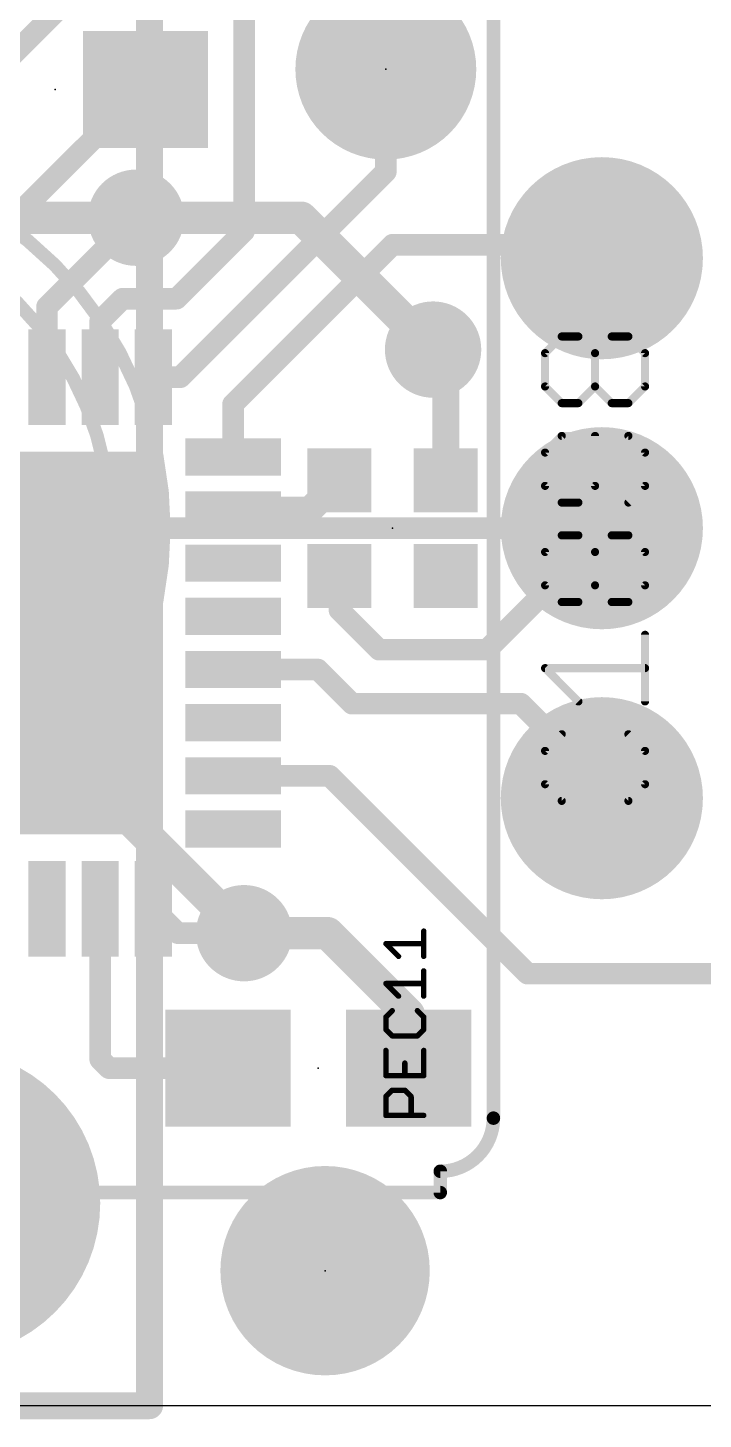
# Model space of a CAD drawing. Extents: x -4.3 to 37.7, y -8.4 to 12.5.
# Drawn here: x 22.6 to 28.96, y -8.38 to 4.71 of the extents above; entities that cross this region are included whole.
import ezdxf

# ---------------------------------------------------------------- set-up
doc = ezdxf.new("R2010")
doc.units = 0
for name, color, linetype in [('1', 12, 'CONTINUOUS'), ('16', 5, 'CONTINUOUS'), ('17', 110, 'CONTINUOUS'), ('18', 3, 'CONTINUOUS'), ('20', 53, 'CONTINUOUS'), ('21', 40, 'CONTINUOUS'), ('24', 53, 'CONTINUOUS'), ('27', 253, 'CONTINUOUS'), ('29', 253, 'CONTINUOUS'), ('30', 253, 'CONTINUOUS')]:
    doc.layers.add(name, color=color, linetype=linetype)

# ---------------------------------------------------------------- blocks, each defined once
blk = doc.blocks.new('RECT')
blk.add_solid([(-0.5, -0.5), (0.5, -0.5), (-0.5, 0.5), (0.5, 0.5)])
blk = doc.blocks.new('PIE')
at = {"const_width": 0.5}
blk.add_lwpolyline([(0, -0.25, 1), (0, 0.25, 1), (0, -0.25)], format="xyb", dxfattribs=at)
blk = doc.blocks.new('RECT560000X560000R10')
at = {"const_width": 0.175}
blk.add_lwpolyline([(1.6625, -1.575), (1.6625, 1.575, 0.4142), (1.575, 1.6625), (-1.575, 1.6625, 0.4142), (-1.6625, 1.575), (-1.6625, -1.575, 0.4142), (-1.575, -1.6625), (1.575, -1.6625, 0.4142)], format="xyb", close=True, dxfattribs=at)
blk.add_solid([(-1.6004, -1.6004), (1.6004, -1.6004), (-1.6004, 1.6004), (1.6004, 1.6004)])
blk = doc.blocks.new('RECT576256X576256R10')
at = {"const_width": 0.1801}
blk.add_lwpolyline([(1.7108, -1.6207), (1.7108, 1.6207, 0.4142), (1.6207, 1.7108), (-1.6207, 1.7108, 0.4142), (-1.7108, 1.6207), (-1.7108, -1.6207, 0.4142), (-1.6207, -1.7108), (1.6207, -1.7108, 0.4142)], format="xyb", close=True, dxfattribs=at)
blk.add_solid([(-1.6461, -1.6461), (1.6461, -1.6461), (-1.6461, 1.6461), (1.6461, 1.6461)])
blk = doc.blocks.new('ROUNDP')
at = {"const_width": 0.5}
blk.add_lwpolyline([(0, -0.25, 1), (0, 0.25, 1), (0, -0.25)], format="xyb", dxfattribs=at)
blk = doc.blocks.new('LONGP100')
at = {"const_width": 1}
blk.add_lwpolyline([(-0.5, 0), (0.5, 0)], dxfattribs=at)
at = {"const_width": 0.5}
for points in [[(-0.5, 0.25, 1), (-0.5, -0.25)], [(0.5, -0.25, 1), (0.5, 0.25)]]:
    blk.add_lwpolyline(points, format="xyb", dxfattribs=at)
blk = doc.blocks.new('ROUNDV')
at = {"const_width": 0.5}
blk.add_lwpolyline([(0, -0.25, 1), (0, 0.25, 1), (0, -0.25)], format="xyb", dxfattribs=at)

msp = doc.modelspace()

# ---------------------------------------------------------------- linework, layer by layer
at = {"layer": '1'}
for points, const_width in [([(23.749, 8.255), (23.749, -8.255)], 0.254), ([(23.622, 2.921), (21.336, 2.921)], 0.3048), ([(25.1754, 2.921), (23.622, 2.921)], 0.3048), ([(26.416, 1.6804), (25.1754, 2.921)], 0.3048), ([(28.0035, 0), (23.241, 0)], 0.2032), ([(21.336, -0.508), (24.638, -3.81)], 0.3048), ([(23.749, -8.255), (12.7, -8.255)], 0.254)]:
    msp.add_lwpolyline(points, dxfattribs=dict(at, const_width=const_width))
for points, const_width in [([(23.622, 2.9972, 1), (23.622, 2.8448)], 0.1524), ([(23.622, 2.8448, 1), (23.622, 2.9972)], 0.1524), ([(25.2293, 2.9749, 1), (25.1215, 2.8671)], 0.1524), ([(25.1754, 2.8448, 1), (25.1754, 2.9972)], 0.1524), ([(26.3621, 1.6265, 1), (26.4699, 1.7343)], 0.1524), ([(23.241, 0.0508, 1), (23.241, -0.0508)], 0.1016), ([(28.0035, -0.0508, 1), (28.0035, 0.0508)], 0.1016), ([(24.5841, -3.8639, 1), (24.6919, -3.7561)], 0.1524), ([(23.6855, -8.255, 1), (23.8125, -8.255)], 0.127), ([(23.749, -8.3185, 1), (23.749, -8.1915)], 0.127)]:
    msp.add_lwpolyline(points, format="xyb", dxfattribs=dict(at, const_width=const_width))
at = {"layer": '16'}
for points, const_width in [([(23.749, 8.255), (23.749, -8.255)], 0.254), ([(24.638, 2.794), (24.638, 5.969)], 0.2032), ([(22.9625, 4.953), (22.137, 4.1275)], 0.2032), ([(25.9715, 3.3535), (25.9715, 4.318)], 0.2032), ([(23.6855, 4.1275), (22.2845, 2.7265)], 0.2032), ([(23.71, 4.1275), (23.6855, 4.1275)], 0.2032), ([(25.9715, 3.3535), (24.0385, 1.4205)], 0.2032), ([(22.7845, 2.0835), (23.622, 2.921)], 0.2032), ([(24.003, 2.159), (24.638, 2.794)], 0.2032), ([(26.035, 2.667), (24.5345, 1.1665)], 0.2032), ([(28.0035, 2.667), (26.035, 2.667)], 0.2032), ([(28.0035, 2.54), (28.0035, 2.667)], 0.254), ([(23.2845, 1.9485), (23.495, 2.159)], 0.2032), ([(23.495, 2.159), (24.003, 2.159)], 0.2032), ([(22.7845, 1.4205), (22.7845, 2.0835)], 0.2032), ([(23.2845, 1.4205), (23.2845, 1.9485)], 0.2032), ([(26.535, 1.5614), (26.416, 1.6804)], 0.254), ([(26.535, 0.45), (26.535, 1.5614)], 0.254), ([(23.7845, 1.4205), (24.0385, 1.4205)], 0.2032), ([(24.5345, 0.6705), (24.5345, 1.1665)], 0.2032), ([(25.535, 0.45), (25.2555, 0.1705)], 0.254), ([(24.5345, 0.1705), (25.2555, 0.1705)], 0.254), ([(23.241, 0), (22.1615, -1.0795)], 0.2032), ([(26.924, -1.143), (28.0035, -0.0635)], 0.2032), ([(28.0035, -0.0635), (28.0035, 0)], 0.2032), ([(25.535, -0.45), (25.535, -0.77)], 0.2032), ([(25.535, -0.77), (25.908, -1.143)], 0.2032), ([(25.908, -1.143), (26.924, -1.143)], 0.2032), ([(24.5345, -1.3295), (25.3325, -1.3295)], 0.2032), ([(25.3325, -1.3295), (25.654, -1.651)], 0.2032), ([(25.654, -1.651), (27.2415, -1.651)], 0.2032), ([(27.2415, -1.651), (28.047, -2.4565)], 0.2032), ([(24.5345, -2.3295), (25.4435, -2.3295)], 0.2032), ([(25.4435, -2.3295), (27.305, -4.191)], 0.2032), ([(28.047, -2.4565), (28.0035, -2.5)], 0.254), ([(28.0035, -2.5), (28.0035, -2.54)], 0.254), ([(23.2845, -4.9965), (23.2845, -3.5795)], 0.2032), ([(23.7845, -3.5795), (24.015, -3.81)], 0.2032), ([(24.638, -3.81), (25.4245, -3.81)], 0.3048), ([(26.1865, -4.572), (25.4245, -3.81)], 0.3048), ([(24.015, -3.81), (24.638, -3.81)], 0.2032), ([(27.305, -4.191), (30.2895, -4.191)], 0.2032), ([(26.1865, -4.572), (26.1865, -5.08)], 0.3048), ([(23.368, -5.08), (23.2845, -4.9965)], 0.2032), ([(24.4865, -5.08), (23.368, -5.08)], 0.2032), ([(23.749, -8.255), (12.7, -8.255)], 0.254)]:
    msp.add_lwpolyline(points, dxfattribs=dict(at, const_width=const_width))
for points, const_width in [([(26.0223, 4.318, 1), (25.9207, 4.318)], 0.1016), ([(23.6855, 4.1783, 1), (23.6855, 4.0767)], 0.1016), ([(23.7214, 4.0916, 1), (23.6496, 4.1634)], 0.1016), ([(23.71, 4.0767, 1), (23.71, 4.1783)], 0.1016), ([(25.9207, 3.3535, 1), (26.0223, 3.3535)], 0.1016), ([(26.0074, 3.3176, 1), (25.9356, 3.3894)], 0.1016), ([(23.6579, 2.8851, 1), (23.5861, 2.9569)], 0.1016), ([(24.6739, 2.7581, 1), (24.6021, 2.8299)], 0.1016), ([(24.5872, 2.794, 1), (24.6888, 2.794)], 0.1016), ([(26.035, 2.7178, 1), (26.035, 2.6162)], 0.1016), ([(26.0709, 2.6311, 1), (25.9991, 2.7029)], 0.1016), ([(28.067, 2.667, 1), (27.94, 2.667)], 0.127), ([(28.0035, 2.6162, 1), (28.0035, 2.7178)], 0.1016), ([(27.94, 2.54, 1), (28.067, 2.54)], 0.127), ([(23.495, 2.2098, 1), (23.495, 2.1082)], 0.1016), ([(23.5309, 2.1231, 1), (23.4591, 2.1949)], 0.1016), ([(23.9671, 2.1949, 1), (24.0389, 2.1231)], 0.1016), ([(24.003, 2.1082, 1), (24.003, 2.2098)], 0.1016), ([(22.8353, 2.0835, 1), (22.7337, 2.0835)], 0.1016), ([(22.7486, 2.1194, 1), (22.8204, 2.0476)], 0.1016), ([(23.3353, 1.9485, 1), (23.2337, 1.9485)], 0.1016), ([(23.2486, 1.9844, 1), (23.3204, 1.9126)], 0.1016), ([(26.4609, 1.7253, 1), (26.3711, 1.6355)], 0.127), ([(26.5985, 1.5614, 1), (26.4715, 1.5614)], 0.127), ([(26.4901, 1.5165, 1), (26.5799, 1.6063)], 0.127), ([(22.7337, 1.4205, 1), (22.8353, 1.4205)], 0.1016), ([(23.2337, 1.4205, 1), (23.3353, 1.4205)], 0.1016), ([(23.7845, 1.4713, 1), (23.7845, 1.3697)], 0.1016), ([(24.0026, 1.4564, 1), (24.0744, 1.3846)], 0.1016), ([(24.0385, 1.3697, 1), (24.0385, 1.4713)], 0.1016), ([(24.5853, 1.1665, 1), (24.4837, 1.1665)], 0.1016), ([(24.4986, 1.2024, 1), (24.5704, 1.1306)], 0.1016), ([(24.4837, 0.6705, 1), (24.5853, 0.6705)], 0.1016), ([(25.5799, 0.4051, 1), (25.4901, 0.4949)], 0.127), ([(26.4715, 0.45, 1), (26.5985, 0.45)], 0.127), ([(24.5345, 0.234, 1), (24.5345, 0.107)], 0.127), ([(25.2106, 0.2154, 1), (25.3004, 0.1256)], 0.127), ([(25.2555, 0.107, 1), (25.2555, 0.234)], 0.127), ([(23.2769, -0.0359, 1), (23.2051, 0.0359)], 0.1016), ([(28.0543, 0, 1), (27.9527, 0)], 0.1016), ([(28.0394, -0.0994, 1), (27.9676, -0.0276)], 0.1016), ([(27.9527, -0.0635, 1), (28.0543, -0.0635)], 0.1016), ([(25.5858, -0.45, 1), (25.4842, -0.45)], 0.1016), ([(25.5709, -0.7341, 1), (25.4991, -0.8059)], 0.1016), ([(25.4842, -0.77, 1), (25.5858, -0.77)], 0.1016), ([(25.908, -1.0922, 1), (25.908, -1.1938)], 0.1016), ([(26.924, -1.1938, 1), (26.924, -1.0922)], 0.1016), ([(25.8721, -1.1789, 1), (25.9439, -1.1071)], 0.1016), ([(26.8881, -1.1071, 1), (26.9599, -1.1789)], 0.1016), ([(24.5345, -1.2787, 1), (24.5345, -1.3803)], 0.1016), ([(25.3684, -1.2936, 1), (25.2966, -1.3654)], 0.1016), ([(25.3325, -1.3803, 1), (25.3325, -1.2787)], 0.1016), ([(25.654, -1.6002, 1), (25.654, -1.7018)], 0.1016), ([(25.6181, -1.6869, 1), (25.6899, -1.6151)], 0.1016), ([(27.2774, -1.6151, 1), (27.2056, -1.6869)], 0.1016), ([(27.2415, -1.7018, 1), (27.2415, -1.6002)], 0.1016), ([(24.5345, -2.2787, 1), (24.5345, -2.3803)], 0.1016), ([(25.4794, -2.2936, 1), (25.4076, -2.3654)], 0.1016), ([(25.4435, -2.3803, 1), (25.4435, -2.2787)], 0.1016), ([(28.0919, -2.5014, 1), (28.0021, -2.4116)], 0.127), ([(28.067, -2.5, 1), (27.94, -2.5)], 0.127), ([(27.9586, -2.4551, 1), (28.0484, -2.5449)], 0.127), ([(27.94, -2.54, 1), (28.067, -2.54)], 0.127), ([(28.0111, -2.4924, 1), (28.0829, -2.4206)], 0.1016), ([(23.3353, -3.5795, 1), (23.2337, -3.5795)], 0.1016), ([(23.8204, -3.5436, 1), (23.7486, -3.6154)], 0.1016), ([(24.638, -3.7338, 1), (24.638, -3.8862)], 0.1524), ([(25.4784, -3.7561, 1), (25.3706, -3.8639)], 0.1524), ([(25.4245, -3.8862, 1), (25.4245, -3.7338)], 0.1524), ([(24.015, -3.7592, 1), (24.015, -3.8608)], 0.1016), ([(23.9791, -3.8459, 1), (24.0509, -3.7741)], 0.1016), ([(24.638, -3.8608, 1), (24.638, -3.7592)], 0.1016), ([(27.305, -4.1402, 1), (27.305, -4.2418)], 0.1016), ([(27.2691, -4.2269, 1), (27.3409, -4.1551)], 0.1016), ([(26.2627, -4.572, 1), (26.1103, -4.572)], 0.1524), ([(26.1326, -4.6259, 1), (26.2404, -4.5181)], 0.1524), ([(23.3204, -4.9606, 1), (23.2486, -5.0324)], 0.1016), ([(23.2337, -4.9965, 1), (23.3353, -4.9965)], 0.1016), ([(23.368, -5.0292, 1), (23.368, -5.1308)], 0.1016), ([(23.3321, -5.1159, 1), (23.4039, -5.0441)], 0.1016), ([(24.4865, -5.1308, 1), (24.4865, -5.0292)], 0.1016), ([(26.1103, -5.08, 1), (26.2627, -5.08)], 0.1524), ([(23.6855, -8.255, 1), (23.8125, -8.255)], 0.127), ([(23.749, -8.3185, 1), (23.749, -8.1915)], 0.127)]:
    msp.add_lwpolyline(points, format="xyb", dxfattribs=dict(at, const_width=const_width))
at = {"layer": '20'}
for p, q in [((27.432, -8.255), (15.9746, -8.255)), ((29.845, -8.255), (27.2415, -8.255))]:
    msp.add_line(p, q, dxfattribs=at)
at = {"layer": '21', "const_width": 0.127}
for points in [[(26.9835, 5.55), (26.9835, -5.55)], [(26.4835, -6.05), (26.4835, -6.25)], [(26.4835, -6.25), (14.2835, -6.25)]]:
    msp.add_lwpolyline(points, dxfattribs=at)
at = {"layer": '21'}
for points, const_width in [([(20.3835, -3.5, 1), (20.3835, 3.5, 1), (20.3835, -3.5)], 0.127), ([(20.3835, -3, 1), (20.3835, 3, 1), (20.3835, -3)], 0.127), ([(26.4835, -6.05, 0.4142), (26.9835, -5.55)], 0.127), ([(27.0153, -5.55, 1), (26.9518, -5.55)], 0.0635), ([(26.9518, -5.55, 1), (27.0153, -5.55)], 0.0635), ([(26.5153, -6.05, 1), (26.4518, -6.05)], 0.0635), ([(26.4835, -6.0183, 1), (26.4835, -6.0818)], 0.0635), ([(26.4518, -6.25, 1), (26.5153, -6.25)], 0.0635), ([(26.4835, -6.2817, 1), (26.4835, -6.2183)], 0.0635)]:
    msp.add_lwpolyline(points, format="xyb", dxfattribs=dict(at, const_width=const_width))
at = {"layer": '24'}
for p in [(25.9715, 4.318), (22.86, 4.1275), (26.035, 0), (25.3365, -5.08), (25.4, -6.985)]:
    msp.add_point(p, dxfattribs=at)
at = {"layer": '27'}
for points, const_width in [([(27.4693, 1.647), (27.6261, 1.8037)], 0.0762), ([(27.6261, 1.8037), (27.7828, 1.8037)], 0.0762), ([(27.7828, 1.8037), (27.9396, 1.647)], 0.0762), ([(27.9396, 1.647), (28.0964, 1.8037)], 0.0762), ([(28.0964, 1.8037), (28.2531, 1.8037)], 0.0762), ([(28.2531, 1.8037), (28.4099, 1.647)], 0.0762), ([(27.4693, 1.3334), (27.4693, 1.647)], 0.0762), ([(27.9396, 1.3334), (27.9396, 1.647)], 0.0762), ([(28.4099, 1.647), (28.4099, 1.3334)], 0.0762), ([(27.6261, 1.1767), (27.4693, 1.3334)], 0.0762), ([(27.9396, 1.3334), (27.7828, 1.1767)], 0.0762), ([(28.0964, 1.1767), (27.9396, 1.3334)], 0.0762), ([(28.4099, 1.3334), (28.2531, 1.1767)], 0.0762), ([(27.7828, 1.1767), (27.6261, 1.1767)], 0.0762), ([(28.2531, 1.1767), (28.0964, 1.1767)], 0.0762), ([(27.6261, 0.8682), (27.4693, 0.7115)], 0.0762), ([(28.2531, 0.8682), (27.6261, 0.8682)], 0.0762), ([(27.9396, 0.3979), (27.9396, 0.8682)], 0.0762), ([(28.4099, 0.7115), (28.2531, 0.8682)], 0.0762), ([(27.4693, 0.7115), (27.4693, 0.3979)], 0.0762), ([(28.4099, 0.3979), (28.4099, 0.7115)], 0.0762), ([(27.4693, 0.3979), (27.6261, 0.2412)], 0.0762), ([(27.7828, 0.2412), (27.9396, 0.3979)], 0.0762), ([(28.2531, 0.2412), (28.4099, 0.3979)], 0.0762), ([(27.6261, 0.2412), (27.7828, 0.2412)], 0.0762), ([(27.4693, -0.2241), (27.6261, -0.0673)], 0.0762), ([(27.6261, -0.0673), (27.7828, -0.0673)], 0.0762), ([(27.7828, -0.0673), (27.9396, -0.2241)], 0.0762), ([(27.9396, -0.2241), (28.0964, -0.0673)], 0.0762), ([(28.0964, -0.0673), (28.2531, -0.0673)], 0.0762), ([(28.2531, -0.0673), (28.4099, -0.2241)], 0.0762), ([(27.4693, -0.5376), (27.4693, -0.2241)], 0.0762), ([(27.9396, -0.5376), (27.9396, -0.2241)], 0.0762), ([(28.4099, -0.2241), (28.4099, -0.5376)], 0.0762), ([(27.6261, -0.6944), (27.4693, -0.5376)], 0.0762), ([(27.9396, -0.5376), (27.7828, -0.6944)], 0.0762), ([(28.0964, -0.6944), (27.9396, -0.5376)], 0.0762), ([(28.4099, -0.5376), (28.2531, -0.6944)], 0.0762), ([(27.7828, -0.6944), (27.6261, -0.6944)], 0.0762), ([(28.2531, -0.6944), (28.0964, -0.6944)], 0.0762), ([(28.4099, -1.6299), (28.4099, -1.0028)], 0.0762), ([(27.7828, -1.6299), (27.4693, -1.3163)], 0.0762), ([(27.4693, -1.3163), (28.4099, -1.3163)], 0.0762), ([(27.6261, -1.9383), (27.4693, -2.0951)], 0.0762), ([(28.4099, -2.0951), (28.2531, -1.9383)], 0.0762), ([(27.4693, -2.0951), (27.4693, -2.4086)], 0.0762), ([(28.4099, -2.4086), (28.4099, -2.0951)], 0.0762), ([(27.4693, -2.4086), (27.6261, -2.5654)], 0.0762), ([(28.2531, -2.5654), (28.4099, -2.4086)], 0.0762), ([(27.6261, -2.5654), (28.2531, -2.5654)], 0.0762), ([(26.3281, -4.0278), (26.3281, -3.7905)], 0.0508), ([(26.0908, -4.0278), (25.9722, -3.9091)], 0.0508), ([(25.9722, -3.9091), (26.3281, -3.9091)], 0.0508), ([(26.3281, -4.402), (26.3281, -4.1647)], 0.0508), ([(26.0908, -4.402), (25.9722, -4.2833)], 0.0508), ([(25.9722, -4.2833), (26.3281, -4.2833)], 0.0508), ([(26.0315, -4.5389), (25.9722, -4.5982)], 0.0508), ([(25.9722, -4.5982), (25.9722, -4.7169)], 0.0508), ([(26.3281, -4.5982), (26.2688, -4.5389)], 0.0508), ([(26.3281, -4.7169), (26.3281, -4.5982)], 0.0508), ([(25.9722, -4.7169), (26.0315, -4.7762)], 0.0508), ([(26.2688, -4.7762), (26.3281, -4.7169)], 0.0508), ([(26.0315, -4.7762), (26.2688, -4.7762)], 0.0508), ([(25.9722, -4.9131), (25.9722, -5.1504)], 0.0508), ([(26.3281, -5.1504), (26.3281, -4.9131)], 0.0508), ([(26.1502, -5.1504), (26.1502, -5.0318)], 0.0508), ([(25.9722, -5.1504), (26.3281, -5.1504)], 0.0508), ([(25.9722, -5.3467), (26.0315, -5.2873)], 0.0508), ([(25.9722, -5.5246), (25.9722, -5.3467)], 0.0508), ([(26.0315, -5.2873), (26.1502, -5.2873)], 0.0508), ([(26.1502, -5.2873), (26.2095, -5.3467)], 0.0508), ([(26.2095, -5.3467), (26.2095, -5.5246)], 0.0508), ([(26.3281, -5.5246), (25.9722, -5.5246)], 0.0508)]:
    msp.add_lwpolyline(points, dxfattribs=dict(at, const_width=const_width))
for points, const_width in [([(27.6261, 1.8228, 1), (27.6261, 1.7847)], 0.0381), ([(27.6395, 1.7903, 1), (27.6126, 1.8172)], 0.0381), ([(27.7963, 1.8172, 1), (27.7694, 1.7903)], 0.0381), ([(27.7828, 1.7847, 1), (27.7828, 1.8228)], 0.0381), ([(28.0964, 1.8228, 1), (28.0964, 1.7847)], 0.0381), ([(28.1098, 1.7903, 1), (28.0829, 1.8172)], 0.0381), ([(28.2666, 1.8172, 1), (28.2397, 1.7903)], 0.0381), ([(28.2531, 1.7847, 1), (28.2531, 1.8228)], 0.0381), ([(27.4883, 1.647, 1), (27.4502, 1.647)], 0.0381), ([(27.4558, 1.6604, 1), (27.4828, 1.6335)], 0.0381), ([(27.9261, 1.6604, 1), (27.9531, 1.6335)], 0.0381), ([(27.9587, 1.647, 1), (27.9206, 1.647)], 0.0381), ([(27.9261, 1.6335, 1), (27.9531, 1.6604)], 0.0381), ([(28.429, 1.647, 1), (28.3909, 1.647)], 0.0381), ([(28.3964, 1.6335, 1), (28.4234, 1.6604)], 0.0381), ([(27.4502, 1.3334, 1), (27.4883, 1.3334)], 0.0381), ([(27.4828, 1.3469, 1), (27.4558, 1.32)], 0.0381), ([(27.9531, 1.3469, 1), (27.9261, 1.32)], 0.0381), ([(27.9206, 1.3334, 1), (27.9587, 1.3334)], 0.0381), ([(27.9531, 1.32, 1), (27.9261, 1.3469)], 0.0381), ([(28.3909, 1.3334, 1), (28.429, 1.3334)], 0.0381), ([(28.4234, 1.32, 1), (28.3964, 1.3469)], 0.0381), ([(27.6261, 1.1957, 1), (27.6261, 1.1576)], 0.0381), ([(27.6126, 1.1632, 1), (27.6395, 1.1901)], 0.0381), ([(27.7694, 1.1901, 1), (27.7963, 1.1632)], 0.0381), ([(27.7828, 1.1576, 1), (27.7828, 1.1957)], 0.0381), ([(28.0964, 1.1957, 1), (28.0964, 1.1576)], 0.0381), ([(28.0829, 1.1632, 1), (28.1098, 1.1901)], 0.0381), ([(28.2397, 1.1901, 1), (28.2666, 1.1632)], 0.0381), ([(28.2531, 1.1576, 1), (28.2531, 1.1957)], 0.0381), ([(27.6261, 0.8873, 1), (27.6261, 0.8492)], 0.0381), ([(27.6395, 0.8548, 1), (27.6126, 0.8817)], 0.0381), ([(27.9587, 0.8682, 1), (27.9206, 0.8682)], 0.0381), ([(28.2666, 0.8817, 1), (28.2397, 0.8548)], 0.0381), ([(28.2531, 0.8492, 1), (28.2531, 0.8873)], 0.0381), ([(27.4883, 0.7115, 1), (27.4502, 0.7115)], 0.0381), ([(27.4558, 0.7249, 1), (27.4828, 0.698)], 0.0381), ([(28.429, 0.7115, 1), (28.3909, 0.7115)], 0.0381), ([(28.3964, 0.698, 1), (28.4234, 0.7249)], 0.0381), ([(27.4502, 0.3979, 1), (27.4883, 0.3979)], 0.0381), ([(27.4828, 0.4114, 1), (27.4558, 0.3845)], 0.0381), ([(27.9206, 0.3979, 1), (27.9587, 0.3979)], 0.0381), ([(27.9531, 0.3845, 1), (27.9261, 0.4114)], 0.0381), ([(28.3909, 0.3979, 1), (28.429, 0.3979)], 0.0381), ([(28.4234, 0.3845, 1), (28.3964, 0.4114)], 0.0381), ([(27.6261, 0.2602, 1), (27.6261, 0.2221)], 0.0381), ([(27.6126, 0.2277, 1), (27.6395, 0.2546)], 0.0381), ([(27.7694, 0.2546, 1), (27.7963, 0.2277)], 0.0381), ([(27.7828, 0.2221, 1), (27.7828, 0.2602)], 0.0381), ([(28.2397, 0.2546, 1), (28.2666, 0.2277)], 0.0381), ([(27.6261, -0.0482, 1), (27.6261, -0.0863)], 0.0381), ([(27.6395, -0.0808, 1), (27.6126, -0.0538)], 0.0381), ([(27.7963, -0.0538, 1), (27.7694, -0.0808)], 0.0381), ([(27.7828, -0.0863, 1), (27.7828, -0.0482)], 0.0381), ([(28.0964, -0.0482, 1), (28.0964, -0.0863)], 0.0381), ([(28.1098, -0.0808, 1), (28.0829, -0.0538)], 0.0381), ([(28.2666, -0.0538, 1), (28.2397, -0.0808)], 0.0381), ([(28.2531, -0.0863, 1), (28.2531, -0.0482)], 0.0381), ([(27.4883, -0.2241, 1), (27.4502, -0.2241)], 0.0381), ([(27.4558, -0.2106, 1), (27.4828, -0.2375)], 0.0381), ([(27.9261, -0.2106, 1), (27.9531, -0.2375)], 0.0381), ([(27.9587, -0.2241, 1), (27.9206, -0.2241)], 0.0381), ([(27.9261, -0.2375, 1), (27.9531, -0.2106)], 0.0381), ([(28.429, -0.2241, 1), (28.3909, -0.2241)], 0.0381), ([(28.3964, -0.2375, 1), (28.4234, -0.2106)], 0.0381), ([(27.4502, -0.5376, 1), (27.4883, -0.5376)], 0.0381), ([(27.4828, -0.5241, 1), (27.4558, -0.5511)], 0.0381), ([(27.9531, -0.5241, 1), (27.9261, -0.5511)], 0.0381), ([(27.9206, -0.5376, 1), (27.9587, -0.5376)], 0.0381), ([(27.9531, -0.5511, 1), (27.9261, -0.5241)], 0.0381), ([(28.3909, -0.5376, 1), (28.429, -0.5376)], 0.0381), ([(28.4234, -0.5511, 1), (28.3964, -0.5241)], 0.0381), ([(27.6261, -0.6753, 1), (27.6261, -0.7134)], 0.0381), ([(27.6126, -0.7078, 1), (27.6395, -0.6809)], 0.0381), ([(27.7694, -0.6809, 1), (27.7963, -0.7078)], 0.0381), ([(27.7828, -0.7134, 1), (27.7828, -0.6753)], 0.0381), ([(28.0964, -0.6753, 1), (28.0964, -0.7134)], 0.0381), ([(28.0829, -0.7078, 1), (28.1098, -0.6809)], 0.0381), ([(28.2397, -0.6809, 1), (28.2666, -0.7078)], 0.0381), ([(28.2531, -0.7134, 1), (28.2531, -0.6753)], 0.0381), ([(28.429, -1.0028, 1), (28.3909, -1.0028)], 0.0381), ([(27.4828, -1.3029, 1), (27.4558, -1.3298)], 0.0381), ([(27.4693, -1.2973, 1), (27.4693, -1.3354)], 0.0381), ([(28.4099, -1.3354, 1), (28.4099, -1.2973)], 0.0381), ([(27.7694, -1.6434, 1), (27.7963, -1.6164)], 0.0381), ([(28.3909, -1.6299, 1), (28.429, -1.6299)], 0.0381), ([(27.6395, -1.9518, 1), (27.6126, -1.9249)], 0.0381), ([(28.2666, -1.9249, 1), (28.2397, -1.9518)], 0.0381), ([(27.4883, -2.0951, 1), (27.4502, -2.0951)], 0.0381), ([(27.4558, -2.0816, 1), (27.4828, -2.1086)], 0.0381), ([(28.429, -2.0951, 1), (28.3909, -2.0951)], 0.0381), ([(28.3964, -2.1086, 1), (28.4234, -2.0816)], 0.0381), ([(27.4502, -2.4086, 1), (27.4883, -2.4086)], 0.0381), ([(27.4828, -2.3952, 1), (27.4558, -2.4221)], 0.0381), ([(28.3909, -2.4086, 1), (28.429, -2.4086)], 0.0381), ([(28.4234, -2.4221, 1), (28.3964, -2.3952)], 0.0381), ([(27.6261, -2.5463, 1), (27.6261, -2.5844)], 0.0381), ([(27.6126, -2.5789, 1), (27.6395, -2.5519)], 0.0381), ([(28.2397, -2.5519, 1), (28.2666, -2.5789)], 0.0381), ([(28.2531, -2.5844, 1), (28.2531, -2.5463)], 0.0381), ([(26.3408, -3.7905, 1), (26.3154, -3.7905)], 0.0254), ([(25.9722, -3.8964, 1), (25.9722, -3.9218)], 0.0254), ([(25.9812, -3.9002, 1), (25.9632, -3.9181)], 0.0254), ([(26.3281, -3.9218, 1), (26.3281, -3.8964)], 0.0254), ([(26.0819, -4.0368, 1), (26.0998, -4.0188)], 0.0254), ([(26.3154, -4.0278, 1), (26.3408, -4.0278)], 0.0254), ([(26.3408, -4.1647, 1), (26.3154, -4.1647)], 0.0254), ([(25.9722, -4.2706, 1), (25.9722, -4.296)], 0.0254), ([(25.9812, -4.2744, 1), (25.9632, -4.2923)], 0.0254), ([(26.3281, -4.296, 1), (26.3281, -4.2706)], 0.0254), ([(26.0819, -4.411, 1), (26.0998, -4.393)], 0.0254), ([(26.3154, -4.402, 1), (26.3408, -4.402)], 0.0254), ([(25.9849, -4.5982, 1), (25.9595, -4.5982)], 0.0254), ([(25.9632, -4.5893, 1), (25.9812, -4.6072)], 0.0254), ([(26.0405, -4.5479, 1), (26.0225, -4.5299)], 0.0254), ([(26.2778, -4.5299, 1), (26.2598, -4.5479)], 0.0254), ([(26.3408, -4.5982, 1), (26.3154, -4.5982)], 0.0254), ([(26.3191, -4.6072, 1), (26.3371, -4.5893)], 0.0254), ([(25.9812, -4.7079, 1), (25.9632, -4.7259)], 0.0254), ([(25.9595, -4.7169, 1), (25.9849, -4.7169)], 0.0254), ([(26.3154, -4.7169, 1), (26.3408, -4.7169)], 0.0254), ([(26.3371, -4.7259, 1), (26.3191, -4.7079)], 0.0254), ([(26.0315, -4.7635, 1), (26.0315, -4.7889)], 0.0254), ([(26.0225, -4.7852, 1), (26.0405, -4.7672)], 0.0254), ([(26.2598, -4.7672, 1), (26.2778, -4.7852)], 0.0254), ([(26.2688, -4.7889, 1), (26.2688, -4.7635)], 0.0254), ([(25.9849, -4.9131, 1), (25.9595, -4.9131)], 0.0254), ([(26.3408, -4.9131, 1), (26.3154, -4.9131)], 0.0254), ([(26.1628, -5.0318, 1), (26.1375, -5.0318)], 0.0254), ([(25.9722, -5.1377, 1), (25.9722, -5.1631)], 0.0254), ([(25.9595, -5.1504, 1), (25.9849, -5.1504)], 0.0254), ([(26.1375, -5.1504, 1), (26.1628, -5.1504)], 0.0254), ([(26.3154, -5.1504, 1), (26.3408, -5.1504)], 0.0254), ([(26.3281, -5.1631, 1), (26.3281, -5.1377)], 0.0254), ([(25.9849, -5.3467, 1), (25.9595, -5.3467)], 0.0254), ([(25.9632, -5.3377, 1), (25.9812, -5.3556)], 0.0254), ([(26.0315, -5.2746, 1), (26.0315, -5.3)], 0.0254), ([(26.0405, -5.2963, 1), (26.0225, -5.2784)], 0.0254), ([(26.1591, -5.2784, 1), (26.1412, -5.2963)], 0.0254), ([(26.1502, -5.3, 1), (26.1502, -5.2746)], 0.0254), ([(26.2222, -5.3467, 1), (26.1968, -5.3467)], 0.0254), ([(26.2005, -5.3556, 1), (26.2184, -5.3377)], 0.0254), ([(25.9722, -5.5119, 1), (25.9722, -5.5373)], 0.0254), ([(25.9595, -5.5246, 1), (25.9849, -5.5246)], 0.0254), ([(26.1968, -5.5246, 1), (26.2222, -5.5246)], 0.0254), ([(26.3281, -5.5373, 1), (26.3281, -5.5119)], 0.0254)]:
    msp.add_lwpolyline(points, format="xyb", dxfattribs=dict(at, const_width=const_width))
at = {"layer": '30'}
for points, const_width in [([(25.4, -6.235, 0.4142), (24.65, -6.985)], 0.4699), ([(26.15, -6.985, 0.4142), (25.4, -6.235)], 0.4699), ([(25.4, -6.1175, 1), (25.4, -6.3525)], 0.235), ([(25.4, -6.3525, 1), (25.4, -6.1175)], 0.235), ([(24.65, -6.985, 0.4142), (25.4, -7.735)], 0.4699), ([(24.7675, -6.985, 1), (24.5325, -6.985)], 0.235), ([(25.4, -7.735, 0.4142), (26.15, -6.985)], 0.4699), ([(26.2675, -6.985, 1), (26.0325, -6.985)], 0.235), ([(24.5325, -6.985, 1), (24.7675, -6.985)], 0.235), ([(26.0325, -6.985, 1), (26.2675, -6.985)], 0.235), ([(25.4, -7.6175, 1), (25.4, -7.8525)], 0.235), ([(25.4, -7.8525, 1), (25.4, -7.6175)], 0.235)]:
    msp.add_lwpolyline(points, format="xyb", dxfattribs=dict(at, const_width=const_width))

# ---------------------------------------------------------------- block references
at = {"layer": '16'}
for name, p, xscale, yscale in [('PIE', (25.9715, 4.318), 1.6, 1.6), ('RECT', (25.535, 0.45), 0.5, 0.5), ('RECT', (26.535, 0.45), 0.5, 0.5), ('RECT', (25.535, -0.45), 0.5, 0.5), ('RECT', (26.535, -0.45), 0.5, 0.5), ('RECT', (22.7845, -3.5795), 0.25, 0.8), ('RECT', (23.2845, -3.5795), 0.25, 0.8), ('RECT', (23.7845, -3.5795), 0.25, 0.8)]:
    msp.add_blockref(name, p, dxfattribs=dict(at, xscale=xscale, yscale=yscale))
at = {"layer": '16', "xscale": 1.075, "rotation": 180}
for p in [(23.71, 4.1275), (24.4865, -5.08), (26.1865, -5.08)]:
    msp.add_blockref('RECT', p, dxfattribs=at)
at = {"layer": '16', "xscale": 0.25, "yscale": 0.8}
for p, rotation in [((22.7845, 1.4205), 180), ((23.2845, 1.4205), 180), ((23.7845, 1.4205), 180), ((24.5345, 0.6705), 90), ((24.5345, 0.1705), 90), ((24.5345, -0.3295), 90), ((24.5345, -0.8295), 90), ((24.5345, -1.3295), 90), ((24.5345, -1.8295), 90), ((24.5345, -2.3295), 90), ((24.5345, -2.8295), 90)]:
    msp.add_blockref('RECT', p, dxfattribs=dict(at, rotation=rotation))
at = {"layer": '16', "rotation": 180}
msp.add_blockref('RECT560000X560000R10', (22.0345, -1.0795), dxfattribs=at)
at = {"layer": '16'}
msp.add_blockref('PIE', (25.4, -6.985), dxfattribs=at)
at = {"layer": '17'}
for name, p, xscale, yscale, rotation in [('ROUNDP', (28.0035, 2.54), 1.8, 1.8, 90), ('ROUNDP', (28.0035, 2.54), 1.8, 1.8, 90), ('ROUNDP', (28.0035, 0), 1.8, 1.8, 90), ('ROUNDP', (28.0035, 0), 1.8, 1.8, 90), ('ROUNDP', (28.0035, -2.54), 1.8, 1.8, 90), ('ROUNDP', (28.0035, -2.54), 1.8, 1.8, 90), ('LONGP100', (20.3835, -6.35), 2.8, 2.8, 180), ('LONGP100', (20.3835, -6.35), 2.8, 2.8, 180)]:
    msp.add_blockref(name, p, dxfattribs=dict(at, xscale=xscale, yscale=yscale, rotation=rotation))
at = {"layer": '18', "xscale": 0.9064, "yscale": 0.9064}
for p in [(23.622, 2.921), (23.622, 2.921), (26.416, 1.6804), (26.416, 1.6804), (23.241, 0), (23.241, 0), (24.638, -3.81), (24.638, -3.81)]:
    msp.add_blockref('ROUNDV', p, dxfattribs=at)
at = {"layer": '29'}
for name, p, xscale, yscale, rotation in [('ROUNDP', (28.0035, 2.54), 1.9016, 1.9016, 90), ('ROUNDP', (28.0035, 0), 1.9016, 1.9016, 90), ('ROUNDP', (28.0035, -2.54), 1.9016, 1.9016, 90), ('LONGP100', (20.3835, -6.35), 2.9016, 2.9016, 180)]:
    msp.add_blockref(name, p, dxfattribs=dict(at, xscale=xscale, yscale=yscale, rotation=rotation))
at = {"layer": '30'}
for name, p, xscale, yscale in [('PIE', (25.9715, 4.318), 1.7016, 1.7016), ('RECT', (25.535, 0.45), 0.6016, 0.6016), ('RECT', (26.535, 0.45), 0.6016, 0.6016), ('RECT', (25.535, -0.45), 0.6016, 0.6016), ('RECT', (26.535, -0.45), 0.6016, 0.6016), ('PIE', (25.4, -6.985), 1.1016, 1.1016)]:
    msp.add_blockref(name, p, dxfattribs=dict(at, xscale=xscale, yscale=yscale))
for name, p, xscale, yscale, rotation in [('RECT', (23.71, 4.1275), 1.1766, 1.1016, 180), ('ROUNDP', (28.0035, 2.54), 1.9016, 1.9016, 90), ('RECT', (22.7845, 1.4205), 0.9, 0.35, 270), ('RECT', (23.2845, 1.4205), 0.9, 0.35, 270), ('RECT', (23.7845, 1.4205), 0.9, 0.35, 270), ('ROUNDP', (28.0035, 0), 1.9016, 1.9016, 90), ('RECT', (24.5345, 0.6705), 0.9, 0.35, 180), ('RECT', (24.5345, 0.1705), 0.9, 0.35, 180), ('RECT', (24.5345, -0.3295), 0.9, 0.35, 180), ('RECT', (24.5345, -0.8295), 0.9, 0.35, 180), ('RECT', (24.5345, -1.3295), 0.9, 0.35, 180), ('RECT', (24.5345, -1.8295), 0.9, 0.35, 180), ('ROUNDP', (28.0035, -2.54), 1.9016, 1.9016, 90), ('RECT', (24.5345, -2.3295), 0.9, 0.35, 180), ('RECT', (24.5345, -2.8295), 0.9, 0.35, 180), ('RECT', (22.7845, -3.5795), 0.9, 0.35, 90), ('RECT', (23.2845, -3.5795), 0.9, 0.35, 90), ('RECT', (23.7845, -3.5795), 0.9, 0.35, 90), ('RECT', (24.4865, -5.08), 1.1766, 1.1016, 180), ('RECT', (26.1865, -5.08), 1.1766, 1.1016, 180), ('LONGP100', (20.3835, -6.35), 2.9016, 2.9016, 180)]:
    msp.add_blockref(name, p, dxfattribs=dict(at, xscale=xscale, yscale=yscale, rotation=rotation))
at = {"layer": '30', "rotation": 180}
msp.add_blockref('RECT576256X576256R10', (22.0345, -1.0795), dxfattribs=at)

doc.saveas('drawing.dxf')
